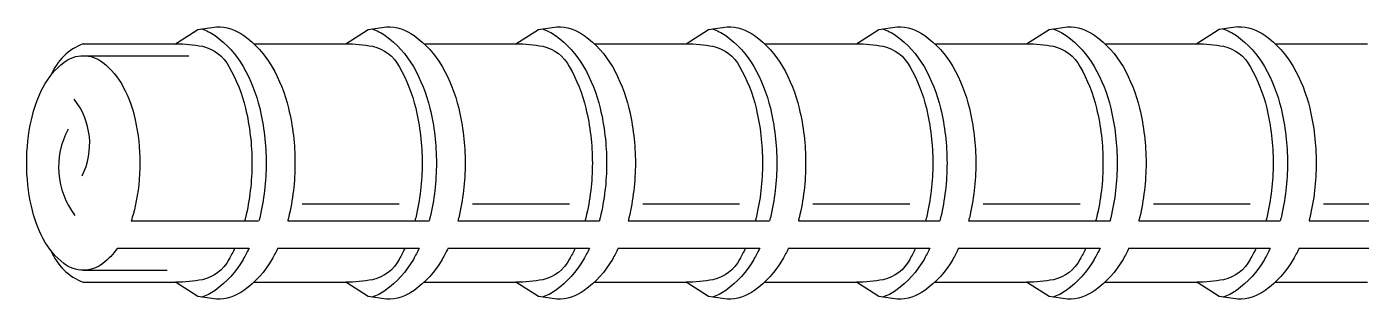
# Model space of a CAD drawing. Header units: millimetres. Extents: x 0 to 10247, y 0 to 6989.
# Drawn here: x 162 to 2273, y 441 to 872 of the extents above; entities that cross this region are included whole.
import ezdxf

# ---------------------------------------------------------------- set-up
doc = ezdxf.new("R2010")
doc.units = ezdxf.units.MM
doc.layers.add('4', color=4, linetype='Continuous')

msp = doc.modelspace()

# ---------------------------------------------------------------- linework, layer by layer
at = {"layer": '4'}
for p, q in [((2048.5, 867.8), (2013.1, 845.1)), ((2077.8, 872), (2048.5, 867.8)), ((251.2, 845.1), (397.2, 845.1)), ((521, 845.1), (667, 845.1)), ((790.3, 845.1), (936.3, 845.1)), ((1059.6, 845.1), (1205.7, 845.1)), ((1329, 845.1), (1475, 845.1)), ((1598.3, 845.1), (1744.3, 845.1)), ((1867.6, 845.1), (2013.6, 845.1)), ((2136.9, 845.1), (2283, 845.1)), ((251.2, 826.2), (418.4, 826.2)), ((597.6, 591.9), (751.1, 591.9)), ((867, 591.9), (1020.4, 591.9)), ((1136.3, 591.9), (1289.7, 591.9)), ((1405.6, 591.9), (1559.1, 591.9)), ((1674.9, 591.9), (1828.4, 591.9)), ((1944.3, 591.9), (2097.7, 591.9)), ((2213.6, 591.9), (2367, 591.9)), ((326.8, 565), (528.6, 565)), ((574.6, 565), (798.4, 565)), ((843.9, 565), (1067.7, 565)), ((1113.3, 565), (1337, 565)), ((1382.6, 565), (1606.4, 565)), ((1651.9, 565), (1875.7, 565)), ((1921.2, 565), (2145, 565)), ((2190.6, 565), (2414.3, 565)), ((305.4, 521.9), (512.9, 521.9)), ((558.9, 521.9), (782.7, 521.9)), ((828.3, 521.9), (1052, 521.9)), ((1097.6, 521.9), (1321.4, 521.9)), ((1366.9, 521.9), (1590.7, 521.9)), ((1636.2, 521.9), (1860, 521.9)), ((1905.6, 521.9), (2129.3, 521.9)), ((2174.9, 521.9), (2398.7, 521.9)), ((251.2, 486.9), (384, 486.9)), ((251.2, 468), (397.2, 468)), ((521, 468), (667, 468)), ((790.3, 468), (936.3, 468)), ((1059.6, 468), (1205.7, 468)), ((1329, 468), (1475, 468)), ((1598.3, 468), (1744.3, 468)), ((1867.6, 468), (2013.6, 468)), ((2048.5, 445.3), (2013.1, 468)), ((2136.9, 468), (2283, 468)), ((2077.8, 441.1), (2048.5, 445.3))]:
    msp.add_line(p, q, dxfattribs=at)
for points in [[(397.2, 845.1), (432.5, 867.8), (461.8, 872, -0.156984), (505.2, 858, -0.106606), (549.7, 808.9, -0.072284), (575.9, 743, -0.05869), (586.1, 656.5, -0.05869), (575.9, 570, -0.005285), (574.6, 565, -0.106606)], [(438.3, 868.6, -0.080536), (459.7, 858, -0.106606), (504.1, 808.9, -0.072284), (530.3, 743, -0.05869), (540.5, 656.5, -0.05869), (530.3, 570, -0.005285), (529.1, 565, -0.106606)], [(666.5, 845.1), (701.9, 867.8), (731.1, 872, -0.156984), (774.5, 858, -0.106606), (819, 808.9, -0.072284), (845.2, 743, -0.05869), (855.4, 656.5, -0.05869), (845.2, 570, -0.005285), (843.9, 565, -0.106606)], [(707.7, 868.6, -0.080536), (729, 858, -0.106606), (773.4, 808.9, -0.072284), (799.7, 743, -0.05869), (809.8, 656.5, -0.05869), (799.7, 570, -0.005285), (798.4, 565, -0.106606)], [(935.8, 845.1), (971.2, 867.8), (1000.5, 872, -0.156984), (1043.9, 858, -0.106606), (1088.3, 808.9, -0.072284), (1114.5, 743, -0.05869), (1124.7, 656.5, -0.05869), (1114.5, 570, -0.005285), (1113.3, 565, -0.106606)], [(977, 868.6, -0.080536), (998.3, 858, -0.106606), (1042.8, 808.9, -0.072284), (1069, 743, -0.05869), (1079.2, 656.5, -0.05869), (1069, 570, -0.005285), (1067.7, 565, -0.106606)], [(1205.2, 845.1), (1240.5, 867.8), (1269.8, 872, -0.156984), (1313.2, 858, -0.106606), (1357.7, 808.9, -0.072284), (1383.9, 743, -0.05869), (1394.1, 656.5, -0.05869), (1383.9, 570, -0.005285), (1382.6, 565, -0.106606)], [(1246.3, 868.6, -0.080536), (1267.6, 858, -0.106606), (1312.1, 808.9, -0.072284), (1338.3, 743, -0.05869), (1348.5, 656.5, -0.05869), (1338.3, 570, -0.005285), (1337, 565, -0.106606)], [(1474.5, 845.1), (1509.8, 867.8), (1539.1, 872, -0.156984), (1582.5, 858, -0.106606), (1627, 808.9, -0.072284), (1653.2, 743, -0.05869), (1663.4, 656.5, -0.05869), (1653.2, 570, -0.005285), (1651.9, 565, -0.106606)], [(1515.6, 868.6, -0.080536), (1537, 858, -0.106606), (1581.4, 808.9, -0.072284), (1607.6, 743, -0.05869), (1617.8, 656.5, -0.05869), (1607.6, 570, -0.005285), (1606.4, 565, -0.106606)], [(1743.8, 845.1), (1779.2, 867.8), (1808.4, 872, -0.156984), (1851.8, 858, -0.106606), (1896.3, 808.9, -0.072284), (1922.5, 743, -0.05869), (1932.7, 656.5, -0.05869), (1922.5, 570, -0.005285), (1921.2, 565, -0.106606)], [(1785, 868.6, -0.080536), (1806.3, 858, -0.106606), (1850.7, 808.9, -0.072284), (1877, 743, -0.05869), (1887.1, 656.5, -0.05869), (1877, 570, -0.005285), (1875.7, 565, -0.106606)], [(2054.3, 868.6, -0.080536), (2075.6, 858, -0.106606), (2120.1, 808.9, -0.072284), (2146.3, 743, -0.05869), (2156.5, 656.5, -0.05869), (2146.3, 570, -0.005285), (2145, 565, -0.106606)], [(2077.8, 872, -0.156984), (2121.2, 858, -0.106606), (2165.6, 808.9, -0.072284), (2191.8, 743, -0.05869), (2202, 656.5, -0.05869), (2191.8, 570, -0.005285), (2190.6, 565, -0.106606)], [(397.2, 845.1, -0.047901), (439.6, 841, -0.22525), (481.6, 808.9, -0.072284), (507.8, 743, -0.05869), (518, 656.5, -0.05869), (507.8, 570, -0.005285), (506.5, 565, -0.22525)], [(666.5, 845.1, -0.047901), (708.9, 841, -0.22525), (750.9, 808.9, -0.072284), (777.1, 743, -0.05869), (787.3, 656.5, -0.05869), (777.1, 570, -0.005285), (775.8, 565, -0.22525)], [(935.8, 845.1, -0.047901), (978.2, 841, -0.22525), (1020.2, 808.9, -0.072284), (1046.4, 743, -0.05869), (1056.6, 656.5, -0.05869), (1046.4, 570, -0.005285), (1045.2, 565, -0.22525)], [(1205.2, 845.1, -0.047901), (1247.5, 841, -0.22525), (1289.6, 808.9, -0.072284), (1315.8, 743, -0.05869), (1325.9, 656.5, -0.05869), (1315.8, 570, -0.005285), (1314.5, 565, -0.22525)], [(1474.5, 845.1, -0.047901), (1516.9, 841, -0.22525), (1558.9, 808.9, -0.072284), (1585.1, 743, -0.05869), (1595.3, 656.5, -0.05869), (1585.1, 570, -0.005285), (1583.8, 565, -0.22525)], [(1743.8, 845.1, -0.047901), (1786.2, 841, -0.22525), (1828.2, 808.9, -0.072284), (1854.4, 743, -0.05869), (1864.6, 656.5, -0.05869), (1854.4, 570, -0.005285), (1853.1, 565, -0.22525)], [(2013.1, 845.1, -0.047901), (2055.5, 841, -0.22525), (2097.5, 808.9, -0.072284), (2123.7, 743, -0.05869), (2133.9, 656.5, -0.05869), (2123.7, 570, -0.005285), (2122.5, 565, -0.22525)], [(251.2, 486.9, -0.167885), (220.5, 497.5, -0.105329), (187.8, 536.6, -0.067711), (169, 588.1, -0.053868), (161.6, 656.5, -0.053868), (169, 725, -0.067711), (187.8, 776.5, -0.105329), (220.5, 815.6, -0.167885), (251.2, 826.2, -0.167885), (281.9, 815.6, -0.105329), (314.5, 776.5, -0.067711), (333.3, 725, -0.053868), (340.7, 656.5, -0.053868), (333.3, 588.1, -0.029534), (326.8, 565, -0.105329)], [(305.4, 521.9, -0.069642), (281.9, 497.5, -0.167885), (251.2, 486.9, -0.167885)], [(490.8, 521.9, -0.020276), (481.6, 504.2, -0.22525), (439.6, 472, -0.047901), (397.2, 468)], [(558.9, 521.9, -0.020276), (549.7, 504.2, -0.106606), (505.2, 455, -0.156984), (461.8, 441.1), (432.5, 445.3), (397.2, 468)], [(513.4, 521.9, -0.020276), (504.1, 504.2, -0.106606), (459.7, 455, -0.080536), (438.3, 444.4, -0.156984)], [(760.2, 521.9, -0.020276), (750.9, 504.2, -0.22525), (708.9, 472, -0.047901), (666.5, 468)], [(828.3, 521.9, -0.020276), (819, 504.2, -0.106606), (774.5, 455, -0.156984), (731.1, 441.1), (701.9, 445.3), (666.5, 468)], [(782.7, 521.9, -0.020276), (773.4, 504.2, -0.106606), (729, 455, -0.080536), (707.7, 444.4, -0.156984)], [(1029.5, 521.9, -0.020276), (1020.2, 504.2, -0.22525), (978.2, 472, -0.047901), (935.8, 468)], [(1097.6, 521.9, -0.020276), (1088.3, 504.2, -0.106606), (1043.9, 455, -0.156984), (1000.5, 441.1), (971.2, 445.3), (935.8, 468)], [(1052, 521.9, -0.020276), (1042.8, 504.2, -0.106606), (998.3, 455, -0.080536), (977, 444.4, -0.156984)], [(1298.8, 521.9, -0.020276), (1289.6, 504.2, -0.22525), (1247.5, 472, -0.047901), (1205.2, 468)], [(1366.9, 521.9, -0.020276), (1357.7, 504.2, -0.106606), (1313.2, 455, -0.156984), (1269.8, 441.1), (1240.5, 445.3), (1205.2, 468)], [(1321.4, 521.9, -0.020276), (1312.1, 504.2, -0.106606), (1267.6, 455, -0.080536), (1246.3, 444.4, -0.156984)], [(1636.2, 521.9, -0.020276), (1627, 504.2, -0.106606), (1582.5, 455, -0.156984), (1539.1, 441.1), (1509.8, 445.3), (1474.5, 468)], [(1568.1, 521.9, -0.020276), (1558.9, 504.2, -0.22525), (1516.9, 472, -0.047901), (1474.5, 468)], [(1590.7, 521.9, -0.020276), (1581.4, 504.2, -0.106606), (1537, 455, -0.080536), (1515.6, 444.4, -0.156984)], [(1905.6, 521.9, -0.020276), (1896.3, 504.2, -0.106606), (1851.8, 455, -0.156984), (1808.4, 441.1), (1779.2, 445.3), (1743.8, 468)], [(1837.5, 521.9, -0.020276), (1828.2, 504.2, -0.22525), (1786.2, 472, -0.047901), (1743.8, 468)], [(1860, 521.9, -0.020276), (1850.7, 504.2, -0.106606), (1806.3, 455, -0.080536), (1785, 444.4, -0.156984)], [(2106.8, 521.9, -0.020276), (2097.5, 504.2, -0.22525), (2055.5, 472, -0.047901), (2013.1, 468)], [(2129.3, 521.9, -0.020276), (2120.1, 504.2, -0.106606), (2075.6, 455, -0.080536), (2054.3, 444.4, -0.156984)], [(2174.9, 521.9, -0.020276), (2165.6, 504.2, -0.106606), (2121.2, 455, -0.156984), (2077.8, 441.1, -0.156984)]]:
    msp.add_lwpolyline(points, format="xyb", dxfattribs=at)
for centre, radius, start, end in [((283.1, 761.1), 89.9, 110.8147, 157.7259), ((148.5, 687.1), 112.8, 333.1289, 38.4611), ((337.8, 650), 125.8, 151.5721, 217.2852), ((283.1, 552), 89.9, 202.2741, 249.1853)]:
    msp.add_arc(centre, radius, start, end, dxfattribs=at)

doc.saveas('drawing.dxf')
